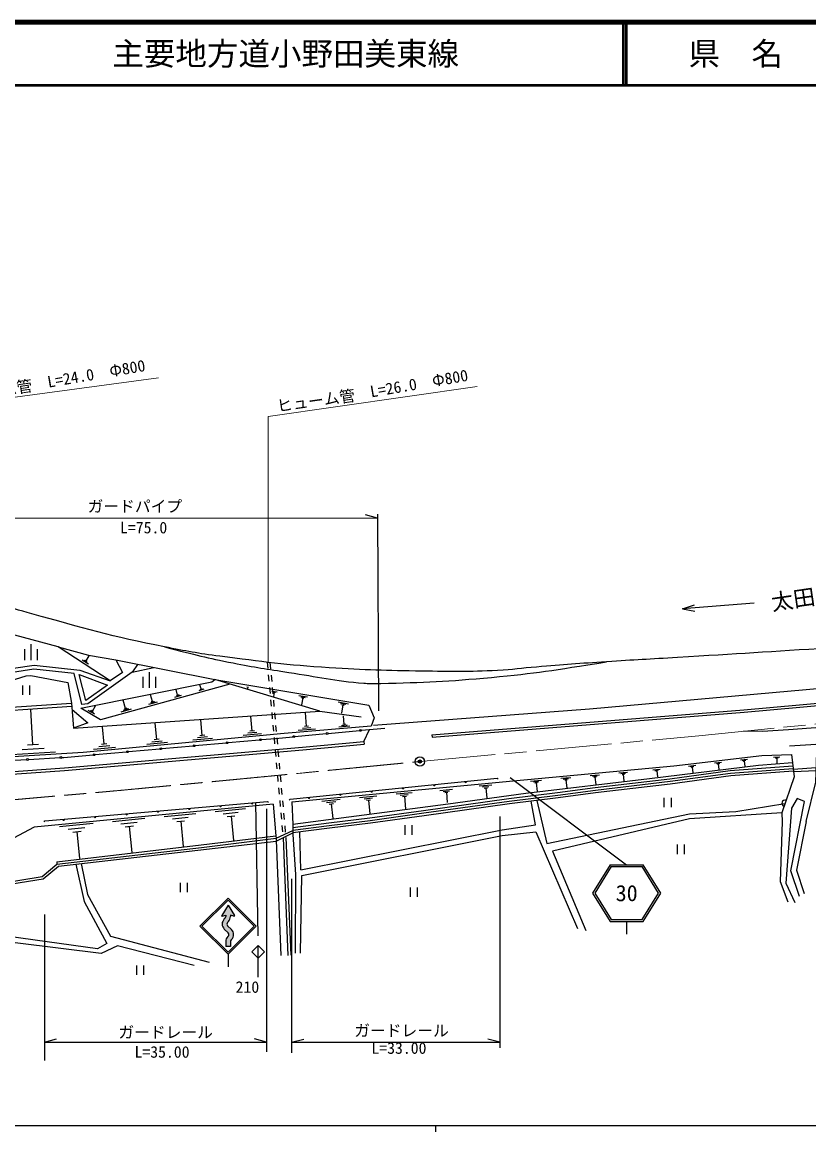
# Model space of a CAD drawing. Units: millimetres, scale not verified. Extents: x 40000 to 680000, y 20000 to 380000.
# Drawn here: x 202435 to 327219, y 204000 to 380000 of the extents above; entities that cross this region are included whole.
import ezdxf
from ezdxf.enums import TextEntityAlignment as Align

# ---------------------------------------------------------------- set-up
doc = ezdxf.new("R2010")
doc.units = ezdxf.units.MM
doc.header["$LTSCALE"] = 1000
doc.header["$PDMODE"] = 32
doc.header["$PDSIZE"] = 500
doc.linetypes.add('CHAIN', pattern=[18.5, 12, -1.5, 3.5, -1.5])
for name, color, linetype, lineweight in [('M-BGD', 7, 'Continuous', 25), ('M-BMK', 2, 'CHAIN', 13), ('M-BMK-SRVR', 3, 'Continuous', 25), ('M-STR-HTXT', 7, 'Continuous', 13), ('M-STR-STRC', 7, 'Continuous', 25), ('M-TTL', 2, 'Continuous', 140), ('M-TTL-BAND', 7, 'Continuous', 25), ('M-TTL-LINE', 7, 'Continuous', 50)]:
    doc.layers.add(name, color=color, linetype=linetype, lineweight=lineweight)
doc.layers.add('M-TTL-TXT', color=7, linetype='Continuous')
doc.styles.add('ＭＳ ゴシック', font='')
doc.styles.get('ＭＳ ゴシック').set_extended_font_data('MS Gothic')

msp = doc.modelspace()

# ---------------------------------------------------------------- hatches: boundary and pattern name
at = {"layer": 'M-STR-STRC'}
msp.add_hatch(color=256, dxfattribs=at).paths.add_polyline_path([(235095, 239958), (236110, 238316, -0.69923), (236023, 238205), (235470, 238387), (235470, 238141, -0.19891), (235140, 237346), (235019, 237225, 0.41421), (235019, 236695), (235640, 236075, -0.41421), (235640, 234485), (235579, 234424, 0.19891), (235470, 234159), (235470, 233378), (234720, 233378), (234720, 234159, -0.19891), (235049, 234954), (235049, 234954), (235110, 235015, 0.41421), (235110, 235545), (234489, 236165, -0.41421), (234489, 237755), (234489, 237755), (234610, 237876, 0.19891), (234720, 238141), (234720, 238141), (234720, 238387), (234167, 238205, -0.69923), (234080, 238316)])

# ---------------------------------------------------------------- linework, layer by layer
at = {"layer": 'M-BGD'}
for p, q in [((318564, 287876), (307178, 286937)), ((307178, 286937), (309061, 287611)), ((307178, 286937), (309146, 286580)), ((208129, 280932), (191543, 285362)), ((202859, 278828), (202859, 280578)), ((203859, 278828), (203859, 281328)), ((204859, 278828), (204859, 280578)), ((216406, 275524), (208129, 280932)), ((212929, 278155), (211934, 278805)), ((212745, 278417), (212248, 278742)), ((212686, 278597), (212437, 278760)), ((212561, 278679), (213081, 279474)), ((217310, 278846), (232999, 275726)), ((241302, 278478), (241392, 277482)), ((241744, 278431), (241834, 277435)), ((218336, 276863), (216406, 275524)), ((219884, 276907), (223337, 277647)), ((222640, 274407), (222640, 276907)), ((241481, 276487), (241571, 275491)), ((241924, 276439), (242014, 275443)), ((202460, 274806), (202460, 273306)), ((203585, 274806), (203585, 273306)), ((221640, 274407), (221640, 276157)), ((223640, 274407), (223640, 276157)), ((230802, 274247), (230622, 274901)), ((238080, 274578), (238352, 274533)), ((223091, 272232), (222790, 273321)), ((227678, 273207), (226598, 272908)), ((227378, 273240), (226838, 273091)), ((227078, 273274), (226839, 274138)), ((227213, 273311), (226943, 273236)), ((231257, 274196), (230439, 273970)), ((231030, 274221), (230621, 274108)), ((230905, 274275), (230700, 274218)), ((238216, 274555), (238171, 274284)), ((241661, 274495), (241751, 273499)), ((242053, 273918), (242862, 273784)), ((242104, 274447), (242194, 273451)), ((242242, 273804), (242646, 273737)), ((242430, 273689), (242323, 273042)), ((242329, 273706), (242531, 273673)), ((246301, 273213), (247683, 272983)), ((246623, 273017), (247315, 272902)), ((246946, 272822), (246763, 271715)), ((246773, 272850), (247119, 272793)), ((213565, 270741), (214062, 271586)), ((219283, 271065), (218452, 270836)), ((218821, 271117), (218454, 272446)), ((219029, 271174), (218614, 271059)), ((223847, 272148), (222485, 271772)), ((223469, 272190), (222788, 272002)), ((223261, 272279), (222921, 272185)), ((241841, 272503), (241931, 271507)), ((242284, 272455), (242374, 271459)), ((252556, 272174), (254196, 271902)), ((252939, 271942), (253759, 271806)), ((253322, 271710), (253104, 270399)), ((253117, 271744), (253526, 271676)), ((204142, 265384), (203801, 270963)), ((213969, 270219), (212913, 270840)), ((213767, 270480), (213239, 270790)), ((213697, 270663), (213433, 270818)), ((219744, 271014), (218082, 270555)), ((231005, 266868), (230773, 269336)), ((238902, 267570), (238685, 269883)), ((242021, 270511), (242111, 269515)), ((242464, 270463), (242554, 269467)), ((247537, 268312), (247353, 270483)), ((249666, 270744), (256191, 269834)), ((253522, 268620), (253405, 270000)), ((215436, 265483), (215176, 268256)), ((223772, 266225), (223527, 268834)), ((239264, 267604), (238541, 267536)), ((242201, 268519), (242291, 267523)), ((242643, 268471), (242733, 267475)), ((248941, 267884), (246226, 267653)), ((248239, 268098), (246881, 267982)), ((247876, 268340), (247198, 268283)), ((250959, 267192), (255937, 267660)), ((254414, 268348), (252689, 268202)), ((253968, 268484), (253106, 268411)), ((253738, 268638), (253307, 268601)), ((256236, 267688), (259961, 268038)), ((256622, 265890), (257555, 267812)), ((319883, 267506), (316845, 267523)), ((324018, 267733), (319883, 267506)), ((337008, 268724), (324018, 267733)), ((224618, 265975), (222987, 265822)), ((224179, 266263), (223364, 266186)), ((232605, 266396), (229521, 266106)), ((231805, 266632), (230263, 266487)), ((231391, 266904), (230619, 266832)), ((235126, 265732), (240106, 266182)), ((240402, 267127), (237511, 266856)), ((239652, 267349), (238207, 267213)), ((240405, 266209), (242627, 266409)), ((242381, 266527), (242471, 265531)), ((242627, 266409), (245384, 266668)), ((242823, 266479), (242913, 265483)), ((245682, 266696), (250660, 267164)), ((256622, 265890), (256658, 265486)), ((267443, 266967), (267473, 266600)), ((207714, 264203), (200740, 263777)), ((205928, 264794), (202441, 264581)), ((205013, 265438), (203270, 265331)), ((217234, 264953), (213769, 264628)), ((214012, 263826), (218992, 264276)), ((216335, 265218), (214603, 265055)), ((215870, 265524), (215003, 265443)), ((219291, 264303), (224270, 264752)), ((225464, 265725), (222202, 265419)), ((224569, 264779), (229549, 265229)), ((229848, 265256), (234827, 265705)), ((242561, 264535), (242651, 263539)), ((243003, 264488), (243093, 263492)), ((198148, 262787), (203141, 263058)), ((203440, 263074), (208433, 263345)), ((208733, 263361), (209048, 263378)), ((209048, 263378), (213713, 263799)), ((242741, 262543), (242831, 261547)), ((243183, 262496), (243273, 261500)), ((305821, 262042), (319750, 263685)), ((312263, 262500), (313385, 262632)), ((312557, 262421), (313118, 262487)), ((312711, 262325), (312991, 262358)), ((312851, 262341), (312957, 261444)), ((316378, 262985), (317474, 263115)), ((316665, 262908), (317213, 262973)), ((316815, 262814), (317089, 262847)), ((316952, 262831), (317055, 261954)), ((324640, 262513), (319228, 262123)), ((319750, 263685), (324484, 263842)), ((321612, 263446), (322641, 263480)), ((321873, 263352), (322387, 263369)), ((322005, 263253), (322262, 263262)), ((322134, 263258), (322161, 262434)), ((242921, 260551), (243011, 259555)), ((243363, 260504), (243453, 259508)), ((280311, 259668), (305821, 262042)), ((292517, 260503), (294021, 260643)), ((297063, 260926), (298458, 261055)), ((297425, 260819), (298122, 260883)), ((297612, 260695), (297961, 260728)), ((297786, 260712), (297890, 259596)), ((319228, 262123), (301934, 259971)), ((302488, 261406), (303637, 261542)), ((302789, 261325), (303363, 261393)), ((302946, 261227), (303233, 261261)), ((303089, 261244), (303198, 260325)), ((308122, 262011), (309271, 262147)), ((308423, 261930), (308997, 261998)), ((308580, 261832), (308867, 261866)), ((308724, 261849), (308832, 260930)), ((324755, 261539), (328412, 261789)), ((324801, 261145), (328400, 261312)), ((244928, 256761), (277758, 260081)), ((245234, 256316), (280311, 259668)), ((274925, 258852), (276957, 259046)), ((275453, 258698), (276468, 258795)), ((277758, 260081), (277922, 259947)), ((301934, 259971), (282332, 257663)), ((283079, 259624), (284811, 259786)), ((283528, 259491), (284394, 259572)), ((283761, 259338), (284194, 259379)), ((283977, 259359), (284106, 257973)), ((287856, 260069), (289473, 260219)), ((288275, 259945), (289084, 260020)), ((288493, 259802), (288897, 259840)), ((288695, 259821), (288815, 258527)), ((292907, 260387), (293659, 260457)), ((293109, 260254), (293485, 260289)), ((293297, 260272), (293409, 259068)), ((243101, 258560), (243191, 257564)), ((243543, 258512), (243633, 257516)), ((255967, 257041), (258679, 257300)), ((255967, 257041), (258679, 257300)), ((256671, 256834), (258027, 256964)), ((256671, 256834), (258027, 256964)), ((261765, 257595), (264279, 257835)), ((261765, 257595), (264279, 257835)), ((262417, 257403), (263675, 257523)), ((262417, 257403), (263675, 257523)), ((262756, 257182), (263384, 257242)), ((262756, 257182), (263384, 257242)), ((263070, 257212), (263262, 255200)), ((263070, 257212), (263262, 255200)), ((268665, 258156), (270697, 258350)), ((269192, 258001), (270208, 258098)), ((269466, 257822), (269974, 257871)), ((269720, 257847), (269875, 256222)), ((282332, 257663), (270007, 255980)), ((275726, 258519), (276234, 258567)), ((275980, 258543), (276135, 256918)), ((304242, 256990), (304242, 255490)), ((305367, 256990), (305367, 255490)), ((206036, 253315), (241335, 256397)), ((233060, 254806), (237875, 255270)), ((241335, 256397), (241498, 256261)), ((243281, 256568), (243371, 255572)), ((243723, 256520), (243813, 255524)), ((244793, 256597), (244928, 256761)), ((245234, 256316), (245358, 252759)), ((270007, 255980), (245358, 252759)), ((249960, 256467), (252878, 256745)), ((249960, 256467), (252878, 256745)), ((250717, 256245), (252176, 256384)), ((250717, 256245), (252176, 256384)), ((251110, 255988), (251839, 256057)), ((251110, 255988), (251839, 256057)), ((251475, 256022), (251698, 253688)), ((251475, 256022), (251698, 253688)), ((257036, 256595), (257714, 256660)), ((257036, 256595), (257714, 256660)), ((257375, 256628), (257582, 254457)), ((257375, 256628), (257582, 254457)), ((216746, 253234), (221911, 253731)), ((224978, 254027), (229980, 254509)), ((226277, 253647), (228778, 253889)), ((234310, 254441), (236718, 254673)), ((234959, 254017), (236162, 254133)), ((235560, 254075), (235932, 250224)), ((243460, 254576), (243550, 253580)), ((243903, 254528), (243993, 253532)), ((205900, 253152), (206036, 253315)), ((208348, 252424), (213678, 252938)), ((209732, 252019), (212397, 252276)), ((218087, 252842), (220669, 253091)), ((218783, 252387), (220074, 252512)), ((219428, 252450), (219826, 248318)), ((226950, 253207), (228201, 253328)), ((227575, 253268), (227961, 249266)), ((242702, 250555), (245350, 251812)), ((243640, 252584), (243730, 251588)), ((244083, 252536), (244173, 251540)), ((263140, 252614), (263140, 251114)), ((264265, 252614), (264265, 251114)), ((208205, 246120), (242736, 250101)), ((210449, 251551), (211782, 251679)), ((211116, 251615), (211527, 247351)), ((242736, 250101), (245347, 251411)), ((243815, 250653), (244580, 231976)), ((244249, 250692), (245025, 231995)), ((246655, 245548), (246486, 251558)), ((306335, 249562), (306335, 248062)), ((307460, 249562), (307460, 248062)), ((205605, 244469), (207941, 246437)), ((207913, 246830), (207941, 246437)), ((187023, 241521), (205605, 244469)), ((227486, 243488), (227486, 241988)), ((228611, 243488), (228611, 241988)), ((263962, 242754), (263962, 241254)), ((265087, 242754), (265087, 241254)), ((220561, 230400), (220561, 228900)), ((221686, 230400), (221686, 228900))]:
    msp.add_line(p, q, dxfattribs=at)
for points in [[(258158, 268489), (292413, 271096), (335667, 274970), (383883, 279456), (406707, 281751), (410411, 283395), (413124, 285455)], [(267443, 266967), (316921, 270915), (357542, 274566), (394384, 277920), (406644, 278990), (411043, 280749), (414011, 282650), (415935, 284389), (417211, 285803)], [(267473, 266600), (316952, 270549), (357575, 274200), (394417, 277554), (406730, 278628), (411212, 280420), (414235, 282357), (416196, 284129), (417806, 285944)], [(91997, 279985), (121691, 271025), (144716, 264493), (152194, 262771), (156802, 261919), (165653, 260876), (174904, 260319), (184358, 260174), (190173, 260370), (209136, 261727), (246904, 265009), (256622, 265890)], [(141679, 280684), (143322, 280003), (163241, 272345), (166220, 271149), (177916, 266353), (179786, 265371), (182849, 263482), (186335, 263582), (187602, 263596), (192135, 267337), (192740, 270801), (210259, 272010)], [(208129, 280932), (212928, 279594), (217310, 278846), (218336, 276863)], [(91880, 279597), (121577, 270636), (144616, 264100), (152112, 262374), (156741, 261518), (165617, 260472), (174889, 259914), (184362, 259769), (190194, 259965), (209168, 261323), (246940, 264605), (256658, 265486)], [(220794, 278153), (219884, 276907), (212824, 271899), (211902, 271794), (210685, 276681), (204307, 277368), (197473, 276298), (193300, 272464), (193261, 270837)], [(192740, 270801), (192778, 272751), (197343, 277029), (204360, 278020), (211559, 277237), (216406, 275524)], [(194705, 270937), (194731, 271799), (197418, 274564), (203052, 276338), (203809, 276364), (209678, 275268), (210259, 272010)], [(232999, 275726), (257398, 271674), (258259, 269666), (257815, 268335), (243978, 267162), (212123, 264172), (186359, 262597)], [(210259, 272010), (210579, 268038), (249666, 270744), (232999, 275726)], [(211724, 271190), (232517, 275385), (232999, 275726)], [(235362, 275019), (214854, 269351), (211724, 271190)], [(186340, 263082), (187785, 263098), (192596, 267068), (193165, 270329), (210294, 271511)], [(210344, 270961), (212848, 268883), (210579, 268038)], [(324163, 265219), (361105, 267560), (361778, 266518)], [(326792, 253244), (328357, 259465), (328468, 264210)], [(324484, 263842), (324897, 260330), (322919, 254600)], [(324762, 261186), (314832, 260438), (305249, 259154), (293406, 257762), (287445, 256975), (279719, 256000), (266182, 254134), (257690, 252950), (251159, 252162), (245347, 251411)], [(324733, 261582), (314790, 260833), (305200, 259547), (293357, 258156), (287394, 257368), (279667, 256393), (266128, 254527), (257639, 253344), (251110, 252555), (245350, 251812)], [(324702, 261984), (314748, 261235), (305149, 259948), (293307, 258557), (287343, 257768), (279615, 256793), (266073, 254927), (257587, 253744), (251060, 252956), (245353, 252219)], [(242257, 255994), (204333, 252338), (186191, 242685)], [(242257, 255994), (242655, 250945), (242702, 250555), (242737, 250270), (243461, 231969)], [(246655, 245548), (278560, 251887), (283864, 252704), (283158, 256434)], [(284089, 256551), (285672, 249731), (308298, 254419), (315667, 254824), (323425, 256068)], [(325758, 241332), (324366, 245419), (326549, 256383), (325384, 256869), (324497, 255322), (323571, 243434), (324979, 240391)], [(322919, 254600), (308267, 253649), (286560, 248519), (291835, 235921)], [(322919, 254600), (323014, 253170), (322701, 243701), (323875, 240493)], [(245358, 252759), (245344, 251159), (245770, 244793), (245717, 232350)], [(326792, 253244), (325249, 245514), (326466, 241776)], [(207913, 246830), (230824, 249499), (242655, 250945)], [(207941, 246437), (230871, 249109), (242702, 250555)], [(246575, 232337), (246799, 244662), (278567, 251022), (283940, 251561), (290535, 236267)], [(210932, 246434), (212246, 240528), (215879, 233893), (214357, 233047), (188103, 236665), (188327, 241330)], [(211781, 246532), (212811, 241642), (216463, 235013), (232109, 230891)], [(187520, 241202), (205784, 244099), (208205, 246120)], [(229726, 230370), (217542, 233523), (214980, 232271), (188054, 235622), (188014, 226221)]]:
    msp.add_lwpolyline(points, dxfattribs=at)
msp.add_lwpolyline([(211481, 276533), (215967, 274838), (212524, 272412)], close=True, dxfattribs=at)
for centre in [(256086, 267674), (234977, 265719), (240255, 266195), (245533, 266682), (250810, 267178), (219141, 264289), (224420, 264766), (229698, 265242), (203291, 263066), (208583, 263353), (213863, 263813)]:
    msp.add_circle(centre, 150, dxfattribs=at)
for centre, radius, start, end in [((267811, 259075), 150, 185.77532, 5.77532), ((272785, 259579), 150, 185.77532, 5.77532), ((247912, 257063), 150, 185.77532, 5.77532), ((252887, 257566), 150, 185.77532, 5.77532), ((257862, 258069), 150, 185.77532, 5.77532), ((262836, 258572), 150, 185.77532, 5.77532), ((228949, 255315), 150, 184.99002, 4.99002), ((233930, 255750), 150, 184.99002, 4.99002), ((238911, 256185), 150, 184.99002, 4.99002), ((323440, 256110), 500, 70.9543, 250.9543), ((209025, 253576), 150, 184.99002, 4.99002), ((214006, 254011), 150, 184.99002, 4.99002), ((218987, 254446), 150, 184.99002, 4.99002), ((223968, 254881), 150, 184.99002, 4.99002)]:
    msp.add_arc(centre, radius, start, end, dxfattribs=at)
for points, knots in [([(415745, 285873), (414492, 285651), (414150, 285600), (413124, 285455), (411551, 285234), (410664, 285144), (409079, 285030), (401537, 284491), (397292, 284542), (389738, 284202), (383166, 283906), (379481, 283800), (372914, 283420), (368005, 283135), (365261, 282881), (360354, 282559), (353922, 282136), (350316, 281937), (343882, 281542), (338696, 281223), (335791, 281053), (330605, 280733), (321155, 280149), (315863, 279805), (306412, 279227), (302014, 278958), (299548, 278840), (295151, 278555), (290807, 278274), (288376, 278080), (284039, 277720), (281623, 277520), (280278, 277299), (277857, 277172), (273186, 276929), (270560, 276983), (265884, 277068), (260125, 277173), (256894, 277206), (251147, 277590), (244338, 278045), (240542, 278554), (233775, 279429), (230331, 279874), (228418, 280250), (225010, 280916), (216698, 282538), (212132, 283893), (203970, 286154), (199923, 287275), (197702, 288063), (193724, 289411), (190066, 290650), (188883, 291083), (184412, 292737)], [0, 0, 0, 0, 1, 1, 1, 2, 2, 2, 3, 3, 3, 4, 4, 4, 5, 5, 5, 6, 6, 6, 7, 7, 7, 8, 8, 8, 9, 9, 9, 10, 10, 10, 11, 11, 11, 12, 12, 12, 13, 13, 13, 14, 14, 14, 15, 15, 15, 16, 16, 16, 17, 17, 17, 18, 18, 18, 18]), ([(225010, 280916), (230195, 279591), (231618, 279201), (235910, 278363), (239332, 277694), (241265, 277399), (244713, 276876), (249369, 276169), (251952, 275528), (256646, 275154), (257028, 275124), (257242, 275123), (257625, 275115), (258282, 275102), (258650, 275100), (259307, 275115), (266177, 275274), (270032, 275445), (276875, 276083), (284047, 276753), (286491, 277159), (295151, 278555)], [0, 0, 0, 0, 1, 1, 1, 2, 2, 2, 3, 3, 3, 4, 4, 4, 5, 5, 5, 6, 6, 6, 7, 7, 7, 7])]:
    msp.add_open_spline(points, degree=3, knots=knots, dxfattribs=at)
msp.add_point((265524, 262732), dxfattribs=at)
at = {"layer": 'M-BMK'}
for p, q in [((309787, 266813), (340305, 269885)), ((265524, 262732), (309787, 266813))]:
    msp.add_line(p, q, dxfattribs=at)
msp.add_open_spline([(69381, 280401), (73808, 279954), (75086, 279790), (78707, 279164), (83332, 278366), (85880, 277667), (90409, 276435), (95407, 275075), (98171, 274184), (103126, 272674), (113013, 269662), (118463, 267688), (128362, 264714), (134728, 262801), (138202, 261352), (144700, 259952), (152862, 258194), (157475, 257246), (165785, 256437), (172179, 255814), (175786, 255452), (182209, 255571), (192866, 255770), (198814, 256515), (209437, 257400), (216703, 258006), (220766, 258424), (228025, 259106), (242676, 260483), (250876, 261329), (265524, 262732)], degree=3, knots=[0, 0, 0, 0, 1, 1, 1, 2, 2, 2, 3, 3, 3, 4, 4, 4, 5, 5, 5, 6, 6, 6, 7, 7, 7, 8, 8, 8, 9, 9, 9, 10, 10, 10, 10], dxfattribs=at)
at = {"layer": 'M-BMK-SRVR'}
msp.add_circle((265524, 262732), 750, dxfattribs=at)
at = {"layer": 'M-STR-HTXT'}
for points in [[(190268, 256719), (190268, 319021), (224032, 323599)], [(241470, 278478), (241470, 317471), (274590, 322203)]]:
    msp.add_lwpolyline(points, dxfattribs=at)
at = {"layer": 'M-STR-STRC'}
for p, q in [((184287, 301381), (258805, 301354)), ((258805, 301354), (256873, 301872)), ((258801, 301992), (258977, 270769)), ((279831, 260187), (298324, 246362)), ((239426, 256230), (239838, 235058)), ((241203, 255205), (241203, 216705)), ((295689, 246362), (292925, 241862)), ((295857, 246062), (293277, 241862)), ((295689, 246362), (300961, 246362)), ((295857, 246062), (300793, 246062)), ((303373, 241862), (300793, 246062)), ((303725, 241862), (300961, 246362)), ((245159, 244123), (245159, 216519)), ((292925, 241862), (295689, 237362)), ((293277, 241862), (295857, 237662)), ((300793, 237662), (303373, 241862)), ((300961, 237362), (303725, 241862)), ((235095, 241074), (230640, 236619)), ((235095, 240756), (230958, 236619)), ((235095, 239958), (234080, 238316)), ((239550, 236619), (235095, 241074)), ((239232, 236619), (235095, 240756)), ((235095, 239958), (236110, 238316)), ((205950, 238445), (205950, 215321)), ((234167, 238205), (234720, 238387)), ((234610, 237876), (234489, 237755)), ((234720, 238387), (234720, 238141)), ((234720, 238387), (234720, 238141)), ((236023, 238205), (235470, 238387)), ((235470, 238387), (235470, 238141)), ((235470, 238387), (235470, 238141)), ((295857, 237662), (300793, 237662)), ((230640, 236619), (235095, 232164)), ((230958, 236619), (235095, 232482)), ((234489, 236165), (235110, 235545)), ((235140, 237346), (235019, 237225)), ((235019, 236695), (235640, 236075)), ((235095, 232164), (239550, 236619)), ((235095, 232482), (239232, 236619)), ((295689, 237362), (300961, 237362)), ((298325, 237362), (298325, 235362)), ((234720, 234159), (234720, 233378)), ((234720, 234159), (234720, 233378)), ((235049, 234954), (235110, 235015)), ((235470, 234159), (235470, 233378)), ((235470, 234159), (235470, 233378)), ((235640, 234485), (235579, 234424)), ((235470, 233378), (234720, 233378)), ((239874, 233528), (238884, 232538)), ((238884, 232538), (239874, 231548)), ((239874, 228528), (239874, 233528)), ((240864, 232538), (239874, 233528)), ((239874, 231548), (240864, 232538)), ((235095, 232164), (235095, 230164)), ((205950, 218240), (207882, 218758)), ((205950, 218240), (241203, 218240)), ((241203, 218240), (239271, 218758)), ((245159, 218201), (247091, 218719)), ((278221, 218201), (276289, 218719)), ((245159, 218201), (278221, 218201))]:
    msp.add_line(p, q, dxfattribs=at)
msp.add_lwpolyline([(278221, 254022), (278221, 252965), (278221, 217312)], dxfattribs=at)
for centre, radius, start, end in [((234144, 238277), 75, 148.28723, 288.13651), ((235284, 236960), 1124, 135, 225), ((234345, 238141), 375, 315, 0), ((234345, 238141), 1124, 315, 0), ((236046, 238277), 75, 251.86349, 31.71277), ((235284, 236960), 375, 135, 225), ((234845, 235280), 1124, 315, 45), ((235844, 234159), 1124, 135, 180), ((234845, 235280), 375, 315, 45), ((235844, 234159), 375, 135, 180)]:
    msp.add_arc(centre, radius, start, end, dxfattribs=at)
at = {"layer": 'M-TTL'}
msp.add_line((680000, 380000), (40000, 380000), dxfattribs=at)
at = {"layer": 'M-TTL-BAND'}
for p, q in [((40000, 205000), (579000, 205000)), ((268000, 205000), (268000, 204000))]:
    msp.add_line(p, q, dxfattribs=at)
at = {"layer": 'M-TTL-LINE'}
for p, q in [((297750, 380000), (297750, 370000)), ((298250, 380000), (298250, 370000)), ((40000, 370000), (680000, 370000))]:
    msp.add_line(p, q, dxfattribs=at)

# ---------------------------------------------------------------- texts
at = {"layer": 'M-BGD', "style": 'ＭＳ ゴシック'}
msp.add_text('太田川', height=2566, rotation=8.393, dxfattribs=at).set_placement((326463, 288698), align=Align.MIDDLE_CENTER)
at = {"layer": 'M-STR-HTXT', "style": 'ＭＳ ゴシック'}
for s, p in [('L=24.0\u3000Φ800', (214032, 325164)), ('L=26.0\u3000Φ800', (265233, 323614))]:
    msp.add_text(s, height=1833, rotation=9.771, dxfattribs=at).set_placement(p, align=Align.TOP_CENTER)
for p in [(197833, 321525), (249035, 319975)]:
    msp.add_text('ヒューム管', height=1833, rotation=8.039, dxfattribs=at).set_placement(p, align=Align.MIDDLE_CENTER)
at = {"layer": 'M-STR-STRC', "style": 'ＭＳ ゴシック'}
for s, height, p in [('ガードパイプ', 1833, (220309, 303206)), ('30', 2566, (298325, 241862)), ('210', 1833, (238160, 226961)), ('ガードレール', 1833, (225193, 219789)), ('ガードレール', 1833, (262607, 220053))]:
    msp.add_text(s, height=height, dxfattribs=at).set_placement(p, align=Align.MIDDLE_CENTER)
for s, p in [('L=75.0', (221699, 300755)), ('L=35.00', (224619, 217587)), ('L=33.00', (262200, 218201))]:
    msp.add_text(s, height=1833, dxfattribs=at).set_placement(p, align=Align.TOP_CENTER)
at = {"layer": 'M-TTL-TXT', "style": 'ＭＳ ゴシック'}
msp.add_text('主要地方道小野田美東線', height=3666, dxfattribs=at).set_placement((216734, 375000), align=Align.MIDDLE_LEFT)
msp.add_text('県\u3000名', height=3666, dxfattribs=at).set_placement((315625, 375000), align=Align.MIDDLE_CENTER)

doc.saveas('drawing.dxf')
